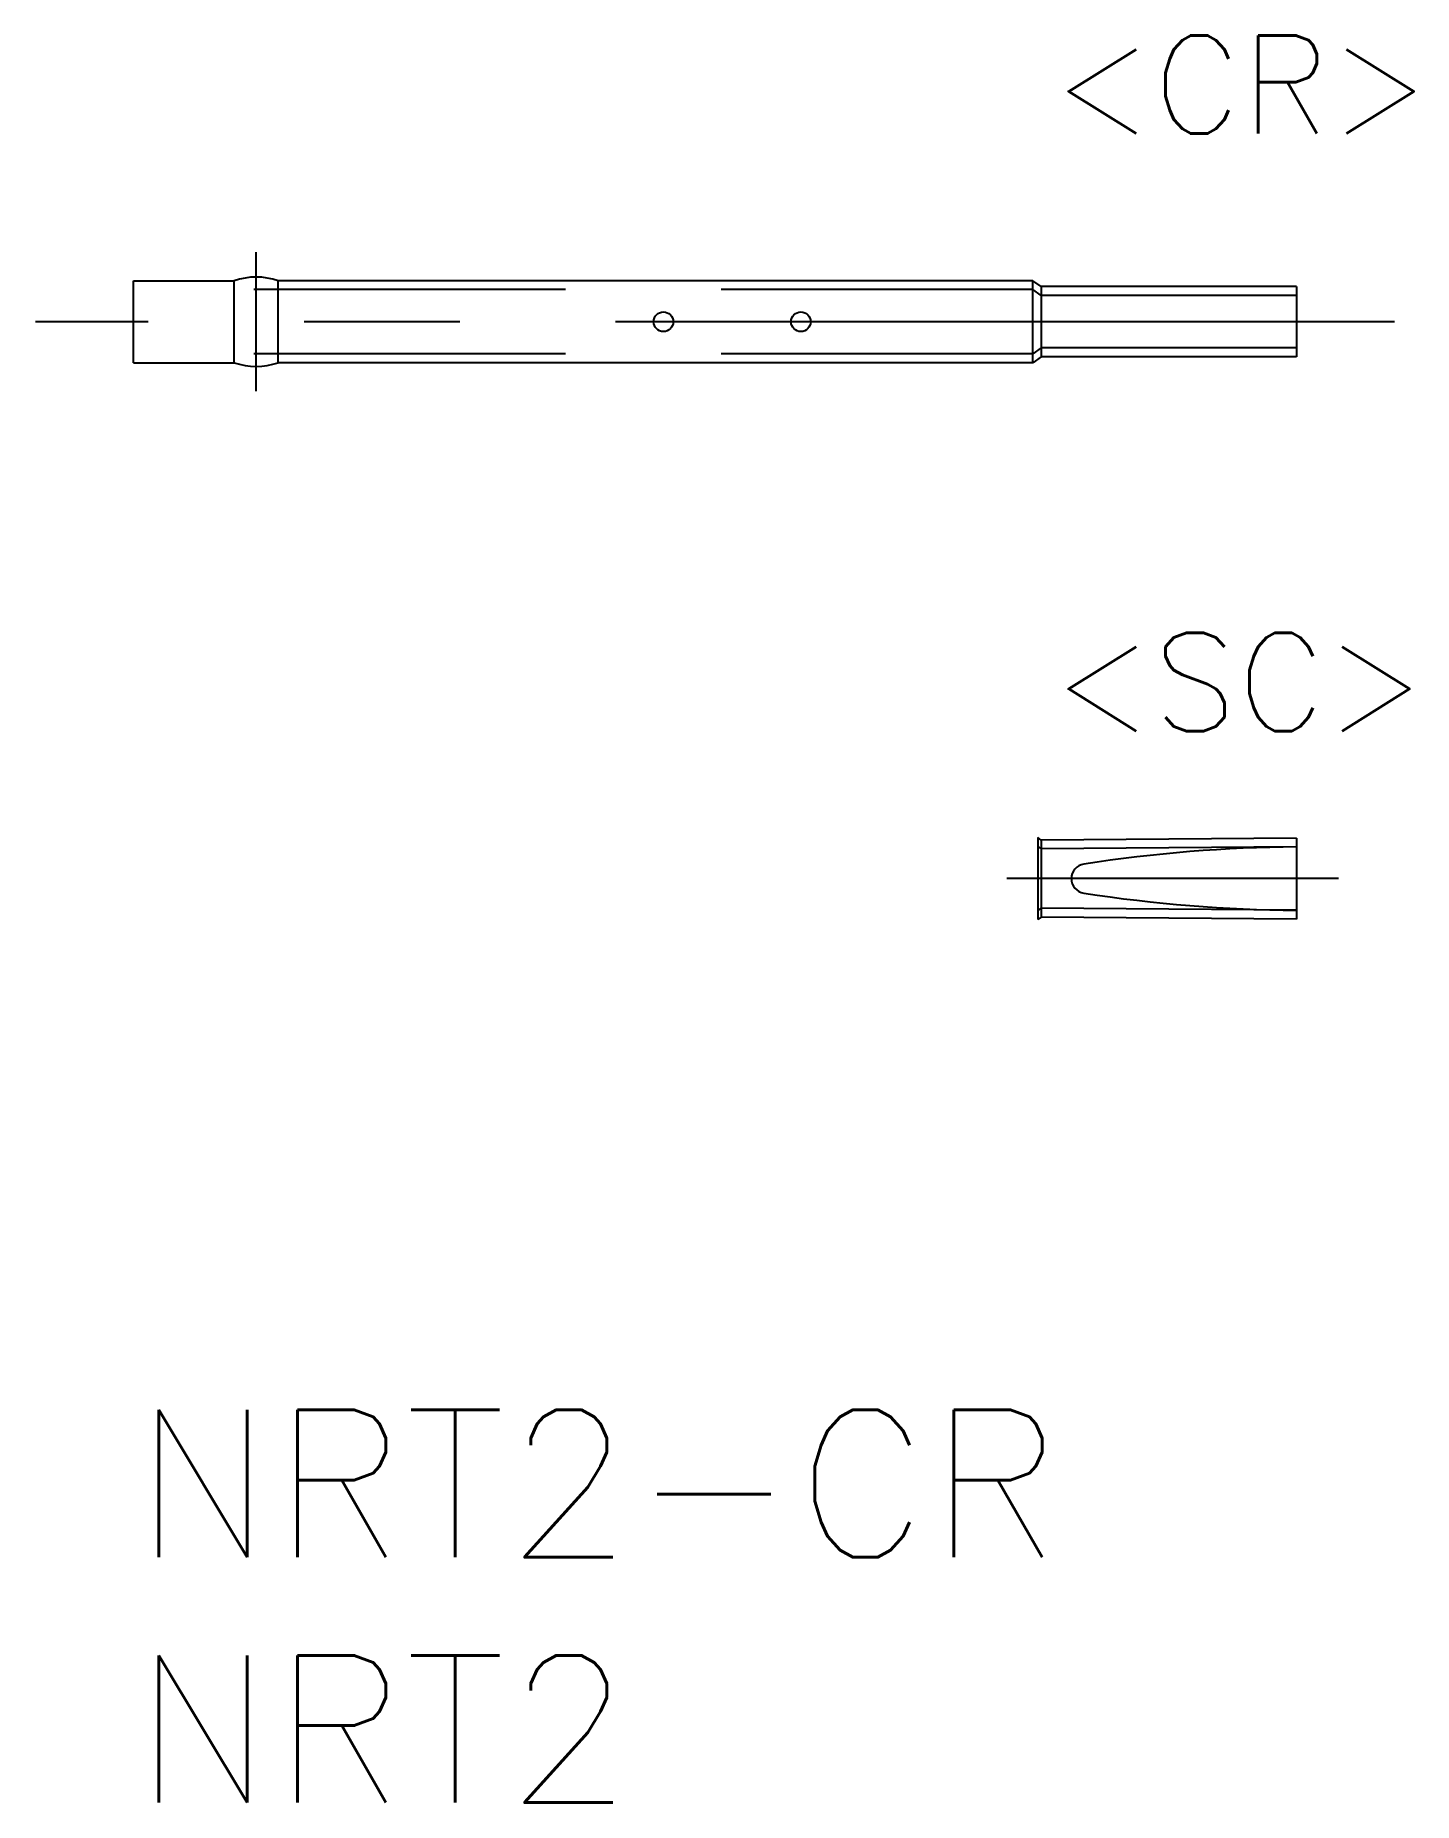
# Model space of a CAD drawing. Extents: x -2 to 26.1, y -8 to 28.
import ezdxf

# ---------------------------------------------------------------- set-up
doc = ezdxf.new("R2010")
doc.units = 0
doc.header["$LTSCALE"] = 0.5
doc.linetypes.add('CENTER', pattern=[50.8, 31.75, -6.35, 6.35, -6.35])
doc.linetypes.add('DASHED', pattern=[19.05, 12.7, -6.35])
for name, color, linetype in [('MSM_CENTER', 1, 'CENTER'), ('MSM_CONTINUOUS', 7, 'CONTINUOUS'), ('MSM_DASHED', 4, 'DASHED'), ('MSM_PART_NUMBER', 7, 'CONTINUOUS')]:
    doc.layers.add(name, color=color, linetype=linetype)
doc.styles.get("Standard").update_dxf_attribs({"font": 'txt.shx', "height": 1, "bigfont": 'bigfont.shx'})

# ---------------------------------------------------------------- blocks, each defined once
blk = doc.blocks.new('*U10')
at = {"layer": 'MSM_PART_NUMBER'}
blk.add_text('NRT2-CR', height=3, dxfattribs=at).set_placement((0, -3))
blk = doc.blocks.new('*U11')
at = {"layer": 'MSM_PART_NUMBER'}
blk.add_text('NRT2', height=3, dxfattribs=at).set_placement((0, -8))
blk = doc.blocks.new('*U13')
at = {"layer": 'MSM_PART_NUMBER'}
blk.add_text('<SC>', height=2, dxfattribs=at).set_placement((18.717, 13.831))
blk = doc.blocks.new('*U14')
at = {"layer": 'MSM_PART_NUMBER'}
blk.add_text('<CR>', height=2, dxfattribs=at).set_placement((18.717, 26.004))

msp = doc.modelspace()

# ---------------------------------------------------------------- linework, layer by layer
at = {"layer": 'MSM_CENTER'}
for p, q in [((2.5, 20.753), (2.5, 23.586)), ((25.7, 22.17), (-2, 22.17)), ((24.558, 10.825), (17.795, 10.825))]:
    msp.add_line(p, q, dxfattribs=at)
at = {"layer": 'MSM_CONTINUOUS'}
for p, q in [((0, 21.335), (0, 23.005)), ((0, 23.005), (2.05, 23.005)), ((2.05, 21.335), (2.05, 23.005)), ((18.329, 23.005), (2.95, 23.005)), ((2.95, 21.335), (2.95, 23.005)), ((18.329, 21.335), (18.329, 23.005)), ((18.5, 22.885), (18.329, 23.005)), ((23.7, 22.885), (18.5, 22.885)), ((18.5, 22.885), (18.5, 21.455)), ((23.7, 22.885), (23.7, 21.455)), ((0, 21.335), (2.05, 21.335)), ((18.329, 21.335), (2.95, 21.335)), ((18.5, 21.455), (18.329, 21.335)), ((23.7, 21.455), (18.5, 21.455)), ((18.5, 11.609), (18.427, 11.66)), ((18.427, 11.66), (18.427, 9.99)), ((23.7, 11.65), (18.5, 11.609)), ((18.5, 11.609), (18.5, 10.041)), ((23.7, 11.65), (23.7, 10)), ((18.5, 10.041), (18.427, 9.99)), ((23.7, 10), (18.5, 10.041))]:
    msp.add_line(p, q, dxfattribs=at)
for centre in [(10.8, 22.17), (13.6, 22.17)]:
    msp.add_circle(centre, 0.2, dxfattribs=at)
for centre, radius, start, end in [((2.5, 21.692), 1.387, 71.0754, 108.9246), ((2.5, 22.647), 1.387, 251.0754, 288.9246), ((23.932, -18.529), 30, 90.4422, 98.7529), ((19.412, 10.825), 0.3, 98.7529, 261.2471), ((23.932, 40.179), 30, 261.2471, 269.5578)]:
    msp.add_arc(centre, radius, start, end, dxfattribs=at)
at = {"layer": 'MSM_DASHED'}
for p, q in [((18.329, 22.825), (0, 22.825)), ((18.5, 22.705), (18.329, 22.825)), ((23.7, 22.705), (18.5, 22.705)), ((18.5, 21.635), (18.329, 21.515)), ((23.7, 21.635), (18.5, 21.635)), ((18.329, 21.515), (0, 21.515)), ((18.427, 11.48), (18.5, 11.429)), ((23.701, 11.47), (18.5, 11.429)), ((18.427, 10.17), (18.5, 10.221)), ((23.701, 10.18), (18.5, 10.221))]:
    msp.add_line(p, q, dxfattribs=at)

# ---------------------------------------------------------------- block references
at = {"layer": 'MSM_CONTINUOUS'}
for name in ['*U14', '*U13', '*U10', '*U11']:
    msp.add_blockref(name, (0, 0), dxfattribs=at)

doc.saveas('drawing.dxf')
